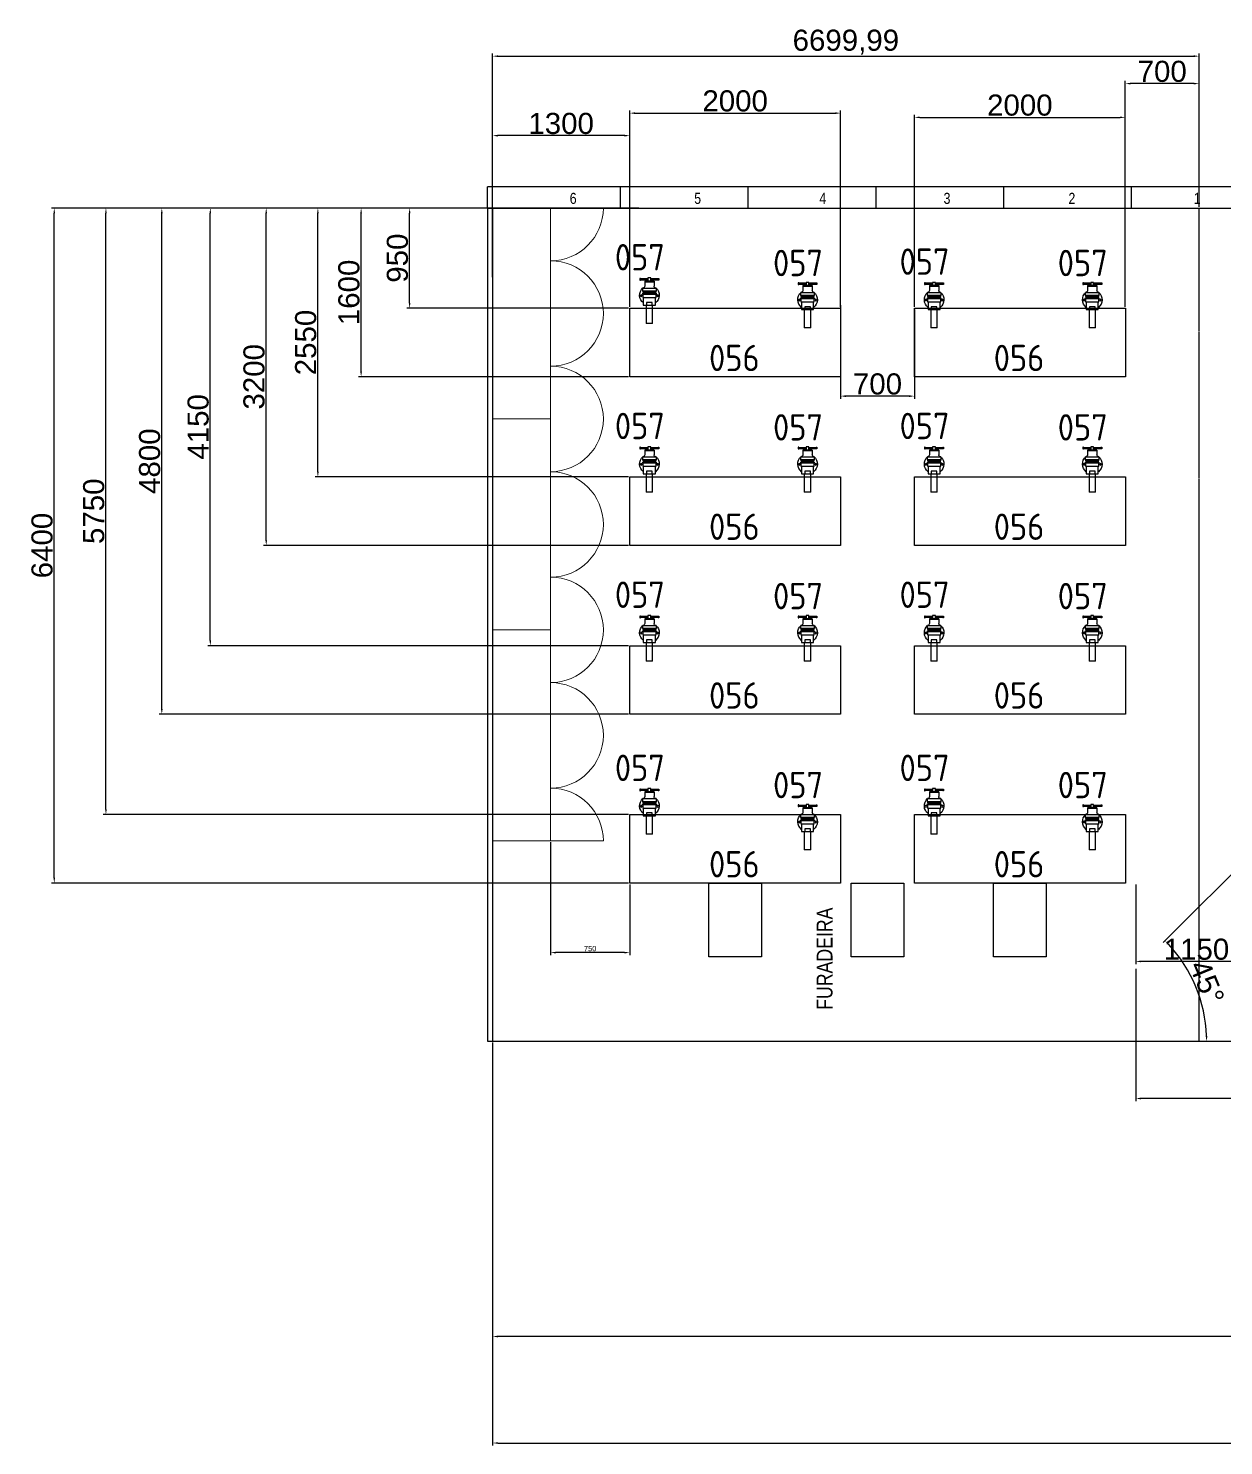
# Model space of a CAD drawing. Header units: millimetres. Extents: x 18768 to 1484868, y -11027 to 520152.
# Drawn here: x 1402324 to 1413660, y 235795 to 249234 of the extents above; entities that cross this region are included whole.
import ezdxf
from ezdxf.enums import TextEntityAlignment as Align

# ---------------------------------------------------------------- set-up
doc = ezdxf.new("R2010")
doc.units = ezdxf.units.MM
doc.linetypes.add('DASHED2', pattern=[9.525, 6.35, -3.175])
doc.linetypes.add('DIVIDE', pattern=[2.15, 1.5, -0.2, 0.05, -0.15, 0.05, -0.2])
for name, color, linetype in [('L025-IMAGIN', 1, 'DIVIDE'), ('L025-TEXTO', 7, 'Continuous'), ('L035-ARRANJO-EXISTENTE', 180, 'Continuous'), ('L035-TEXTO', 40, 'Continuous'), ('PAREDES', 7, 'Continuous')]:
    doc.layers.add(name, color=color, linetype=linetype)
doc.styles.add('ISO-CP--25', font='isocp.shx', dxfattribs={"height": 250})
doc.styles.get("Standard").update_dxf_attribs({"font": 'arial.ttf'})
doc.dimstyles.new('Anotativo', dxfattribs={"dimscale": 0, "dimtxt": 2.5, "dimasz": 2.5, "dimexe": 1.25, "dimexo": 0.625, "dimtad": 1, "dimtxsty": 'Standard', "dimcen": 2.5, "dimadec": 0, "dimazin": 0, "dimtfac": 1, "dimtmove": 0, "dimatfit": 3, "dimfxl": 1, "dimarcsym": 0})

# ---------------------------------------------------------------- blocks, each defined once
blk = doc.blocks.new('BL_SENAI_id9310100290')
at = {"layer": 'L035-ARRANJO-EXISTENTE', "color": 0}
for p, q in [((-515, 200), (-515, 139)), ((-515, 200), (-340, 200)), ((-340, 139), (-515, 139)), ((-340, 112), (-340, 227)), ((-340, 227), (-272, 227)), ((-228, 233), (-238, 233)), ((-238, 219), (-238, 106)), ((-228, 106), (-228, 233)), ((-217, 106), (-217, 233)), ((-217, 233), (-207, 233)), ((-207, 219), (-207, 106)), ((-178, 144), (-178, 195)), ((-114, 214), (-159, 214)), ((-121, 214), (-121, 125)), ((-114, 214), (-114, 125)), ((-272, 112), (-340, 112)), ((-238, 106), (-228, 106)), ((-207, 106), (-217, 106)), ((-114, 125), (-159, 125))]:
    blk.add_line(p, q, dxfattribs=at)
for points in [[(-340, 143), (-340, 197), (-314, 197), (-314, 143)], [(-268, 233), (-238, 233), (-238, 106), (-268, 106)], [(-178, 233), (-207, 233), (-207, 106), (-178, 106)], [(-114, 156), (-114, 183), (-83, 183), (-83, 156)], [(-104, 259), (-104, 252), (-88, 252), (-88, 259)], [(-104, 80), (-104, 86), (-88, 86), (-88, 80)]]:
    blk.add_lwpolyline(points, close=True, dxfattribs=at)
for points in [[(-99, 183), (-99, 252), (-92, 252), (-92, 183)], [(-92, 156), (-92, 86), (-99, 86), (-99, 156)]]:
    blk.add_lwpolyline(points, dxfattribs=at)
for centre in [(-250, 248), (-250, 92)]:
    blk.add_circle(centre, 7.45, dxfattribs=at)
for centre, radius, start, end in [((-247, 170), 92.8, 41.7386, 141.8707), ((-272, 231), 4.33, 270, 0), ((-159, 233), 19, 180, 270), ((-247, 170), 92.8, 218.1293, 318.2614), ((-272, 108), 4.33, 0, 90), ((-159, 106), 19, 90, 180)]:
    blk.add_arc(centre, radius, start, end, dxfattribs=at)
at = {"layer": 'L025-TEXTO', "style": 'ISO-CP--25'}
blk.add_attdef('rmp_mt_codmaterial', (15, 15), '', height=40, dxfattribs=at)
at = {"layer": 'L025-TEXTO', "style": 'ISO-CP--25', "flags": 1}
for tag in ['rmp_mt_nomeunid', 'rmp_mt_potencia', 'rmp_mt_cod']:
    blk.add_attdef(tag, (15, 15), '', height=40, dxfattribs=at)
blk = doc.blocks.new('BL_SENAI_id9320240650')
at = {"layer": 'L035-ARRANJO-EXISTENTE', "color": 0}
blk.add_lwpolyline([(-595, 399), (-595, -251), (1405, -251), (1405, 399)], close=True, dxfattribs=at)
at = {"layer": 'L025-TEXTO', "style": 'ISO-CP--25'}
blk.add_attdef('rmp_mt_codmaterial', (15, 15), '', height=40, dxfattribs=at)
at = {"layer": 'L025-TEXTO', "style": 'ISO-CP--25', "flags": 1}
for tag in ['rmp_mt_nomeunid', 'rmp_mt_potencia', 'rmp_mt_cod']:
    blk.add_attdef(tag, (15, 15), '', height=40, dxfattribs=at)
blk = doc.blocks.new('*D455')
at = {"layer": 'DEFPOINTS', "color": 0, "linetype": 'ByBlock', "lineweight": 15, "transparency": 16777216}
for p in [(1410027, 246622), (1410727, 246580), (1410027, 245747)]:
    blk.add_point(p, dxfattribs=at)
at = {"layer": 'PAREDES', "color": 0, "linetype": 'ByBlock', "lineweight": -2, "transparency": 16777216}
for p, q in [((1410027, 246609), (1410027, 245722)), ((1410727, 246567), (1410727, 245722)), ((1410677, 245747), (1410077, 245747))]:
    blk.add_line(p, q, dxfattribs=at)
at = {"layer": 'PAREDES', "color": 0, "linetype": 'ByBlock', "lineweight": 15, "transparency": 16777216}
for points in [[(1410077, 245755), (1410077, 245738), (1410027, 245747)], [(1410677, 245755), (1410677, 245738), (1410727, 245747)]]:
    blk.add_solid(points, dxfattribs=at)
at = {"layer": 'PAREDES', "color": 0, "linetype": 'ByBlock', "lineweight": 15, "transparency": 16777216, "insert": (1410377, 245861), "char_height": 200, "attachment_point": 5}
blk.add_mtext('700', dxfattribs=at)
blk = doc.blocks.new('*D456')
at = {"layer": 'DEFPOINTS', "color": 0, "linetype": 'ByBlock', "lineweight": 15, "transparency": 16777216}
for p in [(1406727, 248217), (1406727, 246862), (1408027, 246862)]:
    blk.add_point(p, dxfattribs=at)
at = {"layer": 'PAREDES', "color": 0, "linetype": 'ByBlock', "lineweight": -2, "transparency": 16777216}
for p, q in [((1406727, 246874), (1406727, 248242)), ((1408027, 246874), (1408027, 248242)), ((1407977, 248217), (1406777, 248217))]:
    blk.add_line(p, q, dxfattribs=at)
at = {"layer": 'PAREDES', "color": 0, "linetype": 'ByBlock', "lineweight": 15, "transparency": 16777216}
for points in [[(1406777, 248225), (1406777, 248208), (1406727, 248217)], [(1407977, 248225), (1407977, 248208), (1408027, 248217)]]:
    blk.add_solid(points, dxfattribs=at)
at = {"layer": 'PAREDES', "color": 0, "linetype": 'ByBlock', "lineweight": 15, "transparency": 16777216, "insert": (1407377, 248331), "char_height": 200, "attachment_point": 5}
blk.add_mtext('1300', dxfattribs=at)
blk = doc.blocks.new('*D457')
at = {"layer": 'DEFPOINTS', "color": 0, "linetype": 'ByBlock', "lineweight": 15, "transparency": 16777216}
for p in [(1405070, 247530), (1408128, 247530), (1408027, 244980)]:
    blk.add_point(p, dxfattribs=at)
at = {"layer": 'PAREDES', "color": 0, "linetype": 'ByBlock', "lineweight": -2, "transparency": 16777216}
for p, q in [((1408115, 247530), (1405045, 247530)), ((1405070, 245030), (1405070, 247480)), ((1408015, 244980), (1405045, 244980))]:
    blk.add_line(p, q, dxfattribs=at)
at = {"layer": 'PAREDES', "color": 0, "linetype": 'ByBlock', "lineweight": 15, "transparency": 16777216}
for points in [[(1405062, 247480), (1405078, 247480), (1405070, 247530)], [(1405062, 245030), (1405078, 245030), (1405070, 244980)]]:
    blk.add_solid(points, dxfattribs=at)
at = {"layer": 'PAREDES', "color": 0, "linetype": 'ByBlock', "lineweight": 15, "transparency": 16777216, "insert": (1404955, 246255), "char_height": 200, "attachment_point": 5, "rotation": 90}
blk.add_mtext('2550', dxfattribs=at)
blk = doc.blocks.new('*D458')
at = {"layer": 'DEFPOINTS', "color": 0, "linetype": 'ByBlock', "lineweight": 15, "transparency": 16777216}
for p in [(1404580, 247530), (1408128, 247530), (1408027, 244330)]:
    blk.add_point(p, dxfattribs=at)
at = {"layer": 'PAREDES', "color": 0, "linetype": 'ByBlock', "lineweight": -2, "transparency": 16777216}
for p, q in [((1408115, 247530), (1404555, 247530)), ((1404580, 244380), (1404580, 247480)), ((1408015, 244330), (1404555, 244330))]:
    blk.add_line(p, q, dxfattribs=at)
at = {"layer": 'PAREDES', "color": 0, "linetype": 'ByBlock', "lineweight": 15, "transparency": 16777216}
for points in [[(1404572, 247480), (1404588, 247480), (1404580, 247530)], [(1404572, 244380), (1404588, 244380), (1404580, 244330)]]:
    blk.add_solid(points, dxfattribs=at)
at = {"layer": 'PAREDES', "color": 0, "linetype": 'ByBlock', "lineweight": 15, "transparency": 16777216, "insert": (1404465, 245930), "char_height": 200, "attachment_point": 5, "rotation": 90}
blk.add_mtext('3200', dxfattribs=at)
blk = doc.blocks.new('*D459')
at = {"layer": 'DEFPOINTS', "color": 0, "linetype": 'ByBlock', "lineweight": 15, "transparency": 16777216}
for p in [(1404050, 247530), (1408128, 247530), (1408027, 243380)]:
    blk.add_point(p, dxfattribs=at)
at = {"layer": 'PAREDES', "color": 0, "linetype": 'ByBlock', "lineweight": -2, "transparency": 16777216}
for p, q in [((1408115, 247530), (1404025, 247530)), ((1404050, 243430), (1404050, 247480)), ((1408015, 243380), (1404025, 243380))]:
    blk.add_line(p, q, dxfattribs=at)
at = {"layer": 'PAREDES', "color": 0, "linetype": 'ByBlock', "lineweight": 15, "transparency": 16777216}
for points in [[(1404042, 247480), (1404058, 247480), (1404050, 247530)], [(1404042, 243430), (1404058, 243430), (1404050, 243380)]]:
    blk.add_solid(points, dxfattribs=at)
at = {"layer": 'PAREDES', "color": 0, "linetype": 'ByBlock', "lineweight": 15, "transparency": 16777216, "insert": (1403935, 245455), "char_height": 200, "attachment_point": 5, "rotation": 90}
blk.add_mtext('4150', dxfattribs=at)
blk = doc.blocks.new('*D460')
at = {"layer": 'DEFPOINTS', "color": 0, "linetype": 'ByBlock', "lineweight": 15, "transparency": 16777216}
for p in [(1403590, 247530), (1408128, 247530), (1408027, 242730)]:
    blk.add_point(p, dxfattribs=at)
at = {"layer": 'PAREDES', "color": 0, "linetype": 'ByBlock', "lineweight": -2, "transparency": 16777216}
for p, q in [((1408115, 247530), (1403565, 247530)), ((1403590, 242780), (1403590, 247480)), ((1408015, 242730), (1403565, 242730))]:
    blk.add_line(p, q, dxfattribs=at)
at = {"layer": 'PAREDES', "color": 0, "linetype": 'ByBlock', "lineweight": 15, "transparency": 16777216}
for points in [[(1403582, 247480), (1403598, 247480), (1403590, 247530)], [(1403582, 242780), (1403598, 242780), (1403590, 242730)]]:
    blk.add_solid(points, dxfattribs=at)
at = {"layer": 'PAREDES', "color": 0, "linetype": 'ByBlock', "lineweight": 15, "transparency": 16777216, "insert": (1403475, 245130), "char_height": 200, "attachment_point": 5, "rotation": 90}
blk.add_mtext('4800', dxfattribs=at)
blk = doc.blocks.new('*D461')
at = {"layer": 'DEFPOINTS', "color": 0, "linetype": 'ByBlock', "lineweight": 15, "transparency": 16777216}
for p in [(1403060, 247530), (1408128, 247530), (1408027, 241780)]:
    blk.add_point(p, dxfattribs=at)
at = {"layer": 'PAREDES', "color": 0, "linetype": 'ByBlock', "lineweight": -2, "transparency": 16777216}
for p, q in [((1408115, 247530), (1403035, 247530)), ((1403060, 241830), (1403060, 247480)), ((1408015, 241780), (1403035, 241780))]:
    blk.add_line(p, q, dxfattribs=at)
at = {"layer": 'PAREDES', "color": 0, "linetype": 'ByBlock', "lineweight": 15, "transparency": 16777216}
for points in [[(1403052, 247480), (1403068, 247480), (1403060, 247530)], [(1403052, 241830), (1403068, 241830), (1403060, 241780)]]:
    blk.add_solid(points, dxfattribs=at)
at = {"layer": 'PAREDES', "color": 0, "linetype": 'ByBlock', "lineweight": 15, "transparency": 16777216, "insert": (1402945, 244655), "char_height": 200, "attachment_point": 5, "rotation": 90}
blk.add_mtext('5750', dxfattribs=at)
blk = doc.blocks.new('*D462')
at = {"layer": 'DEFPOINTS', "color": 0, "linetype": 'ByBlock', "lineweight": 15, "transparency": 16777216}
for p in [(1402570, 247530), (1408128, 247530), (1408027, 241130)]:
    blk.add_point(p, dxfattribs=at)
at = {"layer": 'PAREDES', "color": 0, "linetype": 'ByBlock', "lineweight": -2, "transparency": 16777216}
for p, q in [((1408115, 247530), (1402545, 247530)), ((1402570, 241180), (1402570, 247480)), ((1408015, 241130), (1402545, 241130))]:
    blk.add_line(p, q, dxfattribs=at)
at = {"layer": 'PAREDES', "color": 0, "linetype": 'ByBlock', "lineweight": 15, "transparency": 16777216}
for points in [[(1402562, 247480), (1402578, 247480), (1402570, 247530)], [(1402562, 241180), (1402578, 241180), (1402570, 241130)]]:
    blk.add_solid(points, dxfattribs=at)
at = {"layer": 'PAREDES', "color": 0, "linetype": 'ByBlock', "lineweight": 15, "transparency": 16777216, "insert": (1402455, 244330), "char_height": 200, "attachment_point": 5, "rotation": 90}
blk.add_mtext('6400', dxfattribs=at)
blk = doc.blocks.new('*D463')
at = {"layer": 'DEFPOINTS', "color": 0, "linetype": 'ByBlock', "lineweight": 15, "transparency": 16777216}
for p in [(1415037, 242515), (1413976, 241454), (1413453, 239979), (1406677, 239630), (1425480, 239630)]:
    blk.add_point(p, dxfattribs=at)
at = {"layer": 'PAREDES', "color": 0, "linetype": 'ByBlock', "lineweight": -2, "transparency": 16777216}
blk.add_line((1413967, 241445), (1413086, 240565), dxfattribs=at)
blk.add_arc((1412152, 239630), 1347, 2.1274, 42.8726, dxfattribs=at)
at = {"layer": 'PAREDES', "color": 0, "linetype": 'ByBlock', "lineweight": 15, "transparency": 16777216}
for points in [[(1413133, 240540), (1413145, 240552), (1413104, 240582)], [(1413506, 239680), (1413489, 239680), (1413498, 239630)]]:
    blk.add_solid(points, dxfattribs=at)
at = {"layer": 'PAREDES', "color": 0, "linetype": 'ByBlock', "lineweight": 15, "transparency": 16777216, "insert": (1413501, 240189), "char_height": 200, "attachment_point": 5, "rotation": 292.5}
blk.add_mtext('45°', dxfattribs=at)
blk = doc.blocks.new('*D464')
at = {"layer": 'DEFPOINTS', "color": 0, "linetype": 'ByBlock', "lineweight": 15, "transparency": 16777216}
for p in [(1412827, 241130), (1412827, 240387), (1413977, 240130)]:
    blk.add_point(p, dxfattribs=at)
at = {"layer": 'PAREDES', "color": 0, "linetype": 'ByBlock', "lineweight": -2, "transparency": 16777216}
for p, q in [((1412827, 241117), (1412827, 240362)), ((1413927, 240387), (1412877, 240387)), ((1413977, 240142), (1413977, 240412))]:
    blk.add_line(p, q, dxfattribs=at)
at = {"layer": 'PAREDES', "color": 0, "linetype": 'ByBlock', "lineweight": 15, "transparency": 16777216}
for points in [[(1412877, 240395), (1412877, 240378), (1412827, 240387)], [(1413927, 240395), (1413927, 240378), (1413977, 240387)]]:
    blk.add_solid(points, dxfattribs=at)
at = {"layer": 'PAREDES', "color": 0, "linetype": 'ByBlock', "lineweight": 15, "transparency": 16777216, "insert": (1413402, 240501), "char_height": 200, "attachment_point": 5}
blk.add_mtext('1150', dxfattribs=at)
blk = doc.blocks.new('*D467')
at = {"layer": 'DEFPOINTS', "color": 0, "linetype": 'ByBlock', "lineweight": 15, "transparency": 16777216}
for p in [(1412827, 240330), (1415977, 240330), (1412827, 239087)]:
    blk.add_point(p, dxfattribs=at)
at = {"layer": 'PAREDES', "color": 0, "linetype": 'ByBlock', "lineweight": -2, "transparency": 16777216}
for p, q in [((1412827, 240317), (1412827, 239062)), ((1415977, 240317), (1415977, 239062)), ((1415927, 239087), (1412877, 239087))]:
    blk.add_line(p, q, dxfattribs=at)
at = {"layer": 'PAREDES', "color": 0, "linetype": 'ByBlock', "lineweight": 15, "transparency": 16777216}
for points in [[(1412877, 239095), (1412877, 239078), (1412827, 239087)], [(1415927, 239095), (1415927, 239078), (1415977, 239087)]]:
    blk.add_solid(points, dxfattribs=at)
at = {"layer": 'PAREDES', "color": 0, "linetype": 'ByBlock', "lineweight": 15, "transparency": 16777216, "insert": (1414402, 239201), "char_height": 200, "attachment_point": 5}
blk.add_mtext('3150', dxfattribs=at)
blk = doc.blocks.new('*D512')
at = {"layer": 'DEFPOINTS', "color": 0, "linetype": 'ByBlock', "lineweight": 15, "transparency": 16777216}
for p in [(1407277, 241530), (1408027, 241130), (1407277, 240470)]:
    blk.add_point(p, dxfattribs=at)
at = {"layer": 'PAREDES', "color": 0, "linetype": 'ByBlock', "lineweight": -2, "transparency": 16777216}
for p, q in [((1407277, 241518), (1407277, 240445)), ((1408027, 241117), (1408027, 240445)), ((1407977, 240470), (1407327, 240470))]:
    blk.add_line(p, q, dxfattribs=at)
at = {"layer": 'PAREDES', "color": 0, "linetype": 'ByBlock', "lineweight": 15, "transparency": 16777216}
for points in [[(1407327, 240478), (1407327, 240462), (1407277, 240470)], [(1407977, 240478), (1407977, 240462), (1408027, 240470)]]:
    blk.add_solid(points, dxfattribs=at)
at = {"layer": 'PAREDES', "color": 0, "linetype": 'ByBlock', "lineweight": 15, "transparency": 16777216, "insert": (1407652, 240508), "char_height": 50, "attachment_point": 5}
blk.add_mtext('750', dxfattribs=at)
blk = doc.blocks.new('*D513')
at = {"layer": 'DEFPOINTS', "color": 0, "linetype": 'ByBlock', "lineweight": 15, "transparency": 16777216}
for p in [(1405940, 247530), (1408027, 247530), (1408027, 246580)]:
    blk.add_point(p, dxfattribs=at)
at = {"layer": 'PAREDES', "color": 0, "linetype": 'ByBlock', "lineweight": -2, "transparency": 16777216}
for p, q in [((1408015, 247530), (1405915, 247530)), ((1405940, 246630), (1405940, 247480)), ((1408015, 246580), (1405915, 246580))]:
    blk.add_line(p, q, dxfattribs=at)
at = {"layer": 'PAREDES', "color": 0, "linetype": 'ByBlock', "lineweight": 15, "transparency": 16777216}
for points in [[(1405932, 247480), (1405948, 247480), (1405940, 247530)], [(1405932, 246630), (1405948, 246630), (1405940, 246580)]]:
    blk.add_solid(points, dxfattribs=at)
at = {"layer": 'PAREDES', "color": 0, "linetype": 'ByBlock', "lineweight": 15, "transparency": 16777216, "insert": (1405825, 247055), "char_height": 200, "attachment_point": 5, "rotation": 90}
blk.add_mtext('950', dxfattribs=at)
blk = doc.blocks.new('*D514')
at = {"layer": 'DEFPOINTS', "color": 0, "linetype": 'ByBlock', "lineweight": 15, "transparency": 16777216}
for p in [(1405480, 247530), (1408027, 247530), (1408027, 245930)]:
    blk.add_point(p, dxfattribs=at)
at = {"layer": 'PAREDES', "color": 0, "linetype": 'ByBlock', "lineweight": -2, "transparency": 16777216}
for p, q in [((1408015, 247530), (1405455, 247530)), ((1405480, 245980), (1405480, 247480)), ((1408015, 245930), (1405455, 245930))]:
    blk.add_line(p, q, dxfattribs=at)
at = {"layer": 'PAREDES', "color": 0, "linetype": 'ByBlock', "lineweight": 15, "transparency": 16777216}
for points in [[(1405472, 247480), (1405488, 247480), (1405480, 247530)], [(1405472, 245980), (1405488, 245980), (1405480, 245930)]]:
    blk.add_solid(points, dxfattribs=at)
at = {"layer": 'PAREDES', "color": 0, "linetype": 'ByBlock', "lineweight": 15, "transparency": 16777216, "insert": (1405365, 246730), "char_height": 200, "attachment_point": 5, "rotation": 90}
blk.add_mtext('1600', dxfattribs=at)
blk = doc.blocks.new('*D515')
at = {"layer": 'DEFPOINTS', "color": 0, "linetype": 'ByBlock', "lineweight": 15, "transparency": 16777216}
for p in [(1410027, 248430), (1408027, 246580), (1410027, 246580)]:
    blk.add_point(p, dxfattribs=at)
at = {"layer": 'PAREDES', "color": 0, "linetype": 'ByBlock', "lineweight": -2, "transparency": 16777216}
for p, q in [((1408027, 246592), (1408027, 248455)), ((1408077, 248430), (1409977, 248430)), ((1410027, 246592), (1410027, 248455))]:
    blk.add_line(p, q, dxfattribs=at)
at = {"layer": 'PAREDES', "color": 0, "linetype": 'ByBlock', "lineweight": 15, "transparency": 16777216}
for points in [[(1408077, 248438), (1408077, 248422), (1408027, 248430)], [(1409977, 248438), (1409977, 248422), (1410027, 248430)]]:
    blk.add_solid(points, dxfattribs=at)
at = {"layer": 'PAREDES', "color": 0, "linetype": 'ByBlock', "lineweight": 15, "transparency": 16777216, "insert": (1409027, 248545), "char_height": 200, "attachment_point": 5}
blk.add_mtext('2000', dxfattribs=at)
blk = doc.blocks.new('*D516')
at = {"layer": 'DEFPOINTS', "color": 0, "linetype": 'ByBlock', "lineweight": 15, "transparency": 16777216}
for p in [(1412727, 248390), (1410727, 246580), (1412727, 246580)]:
    blk.add_point(p, dxfattribs=at)
at = {"layer": 'PAREDES', "color": 0, "linetype": 'ByBlock', "lineweight": -2, "transparency": 16777216}
for p, q in [((1410727, 246592), (1410727, 248415)), ((1410777, 248390), (1412677, 248390)), ((1412727, 246592), (1412727, 248415))]:
    blk.add_line(p, q, dxfattribs=at)
at = {"layer": 'PAREDES', "color": 0, "linetype": 'ByBlock', "lineweight": 15, "transparency": 16777216}
for points in [[(1410777, 248398), (1410777, 248382), (1410727, 248390)], [(1412677, 248398), (1412677, 248382), (1412727, 248390)]]:
    blk.add_solid(points, dxfattribs=at)
at = {"layer": 'PAREDES', "color": 0, "linetype": 'ByBlock', "lineweight": 15, "transparency": 16777216, "insert": (1411727, 248505), "char_height": 200, "attachment_point": 5}
blk.add_mtext('2000', dxfattribs=at)
blk = doc.blocks.new('*D518')
at = {"layer": 'DEFPOINTS', "color": 0, "linetype": 'ByBlock', "lineweight": 15, "transparency": 16777216}
for p in [(1406727, 239630), (1425480, 239630), (1406727, 236830)]:
    blk.add_point(p, dxfattribs=at)
at = {"layer": 'PAREDES', "color": 0, "linetype": 'ByBlock', "lineweight": -2, "transparency": 16777216}
for p, q in [((1406727, 239618), (1406727, 236805)), ((1425480, 239618), (1425480, 236805)), ((1425430, 236830), (1406777, 236830))]:
    blk.add_line(p, q, dxfattribs=at)
at = {"layer": 'PAREDES', "color": 0, "linetype": 'ByBlock', "lineweight": 15, "transparency": 16777216}
for points in [[(1406777, 236838), (1406777, 236822), (1406727, 236830)], [(1425430, 236838), (1425430, 236822), (1425480, 236830)]]:
    blk.add_solid(points, dxfattribs=at)
at = {"layer": 'PAREDES', "color": 0, "linetype": 'ByBlock', "lineweight": 15, "transparency": 16777216, "insert": (1416104, 236963), "char_height": 200, "attachment_point": 5}
blk.add_mtext('18752,85', dxfattribs=at)
blk = doc.blocks.new('*D520')
at = {"layer": 'DEFPOINTS', "color": 0, "linetype": 'ByBlock', "lineweight": 15, "transparency": 16777216}
for p in [(1413427, 248970), (1406727, 247730), (1413427, 247730)]:
    blk.add_point(p, dxfattribs=at)
at = {"layer": 'PAREDES', "color": 0, "linetype": 'ByBlock', "lineweight": -2, "transparency": 16777216}
for p, q in [((1406727, 247742), (1406727, 248995)), ((1406777, 248970), (1413377, 248970)), ((1413427, 247742), (1413427, 248995))]:
    blk.add_line(p, q, dxfattribs=at)
at = {"layer": 'PAREDES', "color": 0, "linetype": 'ByBlock', "lineweight": 15, "transparency": 16777216}
for points in [[(1406777, 248978), (1406777, 248962), (1406727, 248970)], [(1413377, 248978), (1413377, 248962), (1413427, 248970)]]:
    blk.add_solid(points, dxfattribs=at)
at = {"layer": 'PAREDES', "color": 0, "linetype": 'ByBlock', "lineweight": 15, "transparency": 16777216, "insert": (1410077, 249103), "char_height": 200, "attachment_point": 5}
blk.add_mtext('6699,99', dxfattribs=at)
blk = doc.blocks.new('*D521')
at = {"layer": 'DEFPOINTS', "color": 0, "linetype": 'ByBlock', "lineweight": 15, "transparency": 16777216}
for p in [(1412727, 248710), (1412727, 247530), (1413427, 247530)]:
    blk.add_point(p, dxfattribs=at)
at = {"layer": 'PAREDES', "color": 0, "linetype": 'ByBlock', "lineweight": -2, "transparency": 16777216}
for p, q in [((1412727, 247542), (1412727, 248735)), ((1413377, 248710), (1412777, 248710)), ((1413427, 247542), (1413427, 248735))]:
    blk.add_line(p, q, dxfattribs=at)
at = {"layer": 'PAREDES', "color": 0, "linetype": 'ByBlock', "lineweight": 15, "transparency": 16777216}
for points in [[(1412777, 248718), (1412777, 248702), (1412727, 248710)], [(1413377, 248718), (1413377, 248702), (1413427, 248710)]]:
    blk.add_solid(points, dxfattribs=at)
at = {"layer": 'PAREDES', "color": 0, "linetype": 'ByBlock', "lineweight": 15, "transparency": 16777216, "insert": (1413077, 248825), "char_height": 200, "attachment_point": 5}
blk.add_mtext('700', dxfattribs=at)
blk = doc.blocks.new('*D522')
at = {"layer": 'DEFPOINTS', "color": 0, "linetype": 'ByBlock', "lineweight": 15, "transparency": 16777216}
for p in [(1406727, 239630), (1424227, 239630), (1424227, 235820)]:
    blk.add_point(p, dxfattribs=at)
at = {"layer": 'PAREDES', "color": 0, "linetype": 'ByBlock', "lineweight": -2, "transparency": 16777216}
for p, q in [((1406727, 239618), (1406727, 235795)), ((1424227, 239618), (1424227, 235795)), ((1406777, 235820), (1424177, 235820))]:
    blk.add_line(p, q, dxfattribs=at)
at = {"layer": 'PAREDES', "color": 0, "linetype": 'ByBlock', "lineweight": 15, "transparency": 16777216}
for points in [[(1406777, 235828), (1406777, 235812), (1406727, 235820)], [(1424177, 235828), (1424177, 235812), (1424227, 235820)]]:
    blk.add_solid(points, dxfattribs=at)
at = {"layer": 'PAREDES', "color": 0, "linetype": 'ByBlock', "lineweight": 15, "transparency": 16777216, "insert": (1415477, 235935), "char_height": 200, "attachment_point": 5}
blk.add_mtext('17500', dxfattribs=at)

msp = doc.modelspace()

# ---------------------------------------------------------------- linework, layer by layer
at = {"color": 1}
for p, q in [((1406677.149, 247530), (1406677.149, 247730)), ((1406727.149, 247530), (1406727.149, 247730)), ((1406727.149, 247530), (1406727.149, 247730)), ((1407939.149, 247530), (1407939.149, 247730)), ((1407939.149, 247530), (1407939.149, 247730)), ((1409151.149, 247530), (1409151.149, 247730)), ((1409151.149, 247530), (1409151.149, 247730)), ((1410363.149, 247530), (1410363.149, 247730)), ((1410363.149, 247530), (1410363.149, 247730)), ((1411575.149, 247530), (1411575.149, 247730)), ((1411575.149, 247530), (1411575.149, 247730)), ((1412787.149, 247530), (1412787.149, 247730)), ((1412787.149, 247530), (1412787.149, 247730))]:
    msp.add_line(p, q, dxfattribs=at)
for p, q in [((1406677.149, 247530), (1406677.149, 239630)), ((1406727.149, 247530), (1406727.149, 239630))]:
    msp.add_line(p, q)
at = {"color": 1, "linetype": 'DASHED2'}
msp.add_line((1413427.142, 239630), (1413427.142, 247530), dxfattribs=at)
for points in [[(1409277.147, 241129.999), (1409277.147, 240429.999), (1408777.147, 240429.999), (1408777.147, 241129.999)], [(1410627.147, 241129.999), (1410627.147, 240429.999), (1410127.147, 240429.999), (1410127.147, 241129.999)], [(1411977.147, 241129.999), (1411977.147, 240429.999), (1411477.147, 240429.999), (1411477.147, 241129.999)]]:
    msp.add_lwpolyline(points, close=True)
at = {"layer": 'L025-IMAGIN'}
msp.add_line((1406677.149, 239630), (1425480, 239630), dxfattribs=at)
at = {"layer": 'PAREDES'}
for p, q in [((1425380.91, 247730), (1406677.149, 247730)), ((1406677.149, 247530), (1425480, 247530))]:
    msp.add_line(p, q, dxfattribs=at)
at = {"layer": 'PAREDES', "linetype": 'ByBlock', "lineweight": 15}
msp.add_line((1407277.149, 241530), (1407777.149, 241530), dxfattribs=at)
for points in [[(1407277.149, 247530), (1407277.149, 245530), (1406727.149, 245530), (1406727.149, 247530), (1407277.149, 247530)], [(1407277.149, 245530), (1407277.149, 243530), (1406727.149, 243530), (1406727.149, 245530), (1407277.149, 245530)], [(1407277.149, 243530), (1407277.149, 241530), (1406727.149, 241530), (1406727.149, 243530), (1407277.149, 243530)]]:
    msp.add_lwpolyline(points, dxfattribs=at)
for centre, start, end in [((1407277.149, 247530.1), 270, 0), ((1407277.149, 246530.1), 0, 90), ((1407277.149, 246530.1), 270, 0), ((1407277.149, 245530), 0, 90), ((1407277.149, 245530.1), 270, 0), ((1407277.149, 244530.1), 0, 90), ((1407277.149, 244530.1), 270, 0), ((1407277.149, 243530), 0, 90), ((1407277.149, 243530.1), 270, 0), ((1407277.149, 242530.1), 0, 90), ((1407277.149, 242530.1), 270, 0), ((1407277.149, 241530), 0, 90)]:
    msp.add_arc(centre, 500, start, end, dxfattribs=at)

# ---------------------------------------------------------------- block references
at = {"layer": 'L035-ARRANJO-EXISTENTE'}
ref = msp.add_blockref('BL_SENAI_id9310100290', (1408044.085, 246949.767), dxfattribs=dict(at, xscale=-1, rotation=270.0000000000101))
ref.add_attrib('rmp_mt_codmaterial', '057', dxfattribs={"layer": 'L025-TEXTO', "height": 250, "style": 'ISO-CP--25'}).set_placement((1408123.616, 246938.51), align=Align.CENTER)
ref = msp.add_blockref('BL_SENAI_id9310100290', (1410744.085, 246908.167), dxfattribs=dict(at, xscale=-1, rotation=270.0000000000101))
ref.add_attrib('rmp_mt_codmaterial', '057', dxfattribs={"layer": 'L025-TEXTO', "height": 250, "style": 'ISO-CP--25'}).set_placement((1410823.616, 246896.91), align=Align.CENTER)
ref = msp.add_blockref('BL_SENAI_id9310100290', (1409544.085, 246908.167), dxfattribs=dict(at, xscale=-1, rotation=270.0000000000101))
ref.add_attrib('rmp_mt_codmaterial', '057', dxfattribs={"layer": 'L025-TEXTO', "height": 250, "style": 'ISO-CP--25'}).set_placement((1409623.616, 246883.943), align=Align.CENTER)
ref = msp.add_blockref('BL_SENAI_id9310100290', (1412244.085, 246908.167), dxfattribs=dict(at, xscale=-1, rotation=270.0000000000101))
ref.add_attrib('rmp_mt_codmaterial', '057', dxfattribs={"layer": 'L025-TEXTO', "height": 250, "style": 'ISO-CP--25'}).set_placement((1412323.616, 246883.943), align=Align.CENTER)
ref = msp.add_blockref('BL_SENAI_id9320240650', (1408622.517, 246329.08), dxfattribs=dict(at, xscale=-1, rotation=180))
ref.add_attrib('rmp_mt_codmaterial', '056', dxfattribs={"layer": 'L025-TEXTO', "height": 250, "style": 'ISO-CP--25'}).set_placement((1409019.456, 245983.359), align=Align.CENTER)
ref = msp.add_blockref('BL_SENAI_id9320240650', (1411322.517, 246329.08), dxfattribs=dict(at, xscale=-1, rotation=180))
ref.add_attrib('rmp_mt_codmaterial', '056', dxfattribs={"layer": 'L025-TEXTO', "height": 250, "style": 'ISO-CP--25'}).set_placement((1411719.456, 245983.359), align=Align.CENTER)
ref = msp.add_blockref('BL_SENAI_id9310100290', (1408044.085, 245349.737), dxfattribs=dict(at, xscale=-1, rotation=270.0000000000101))
ref.add_attrib('rmp_mt_codmaterial', '057', dxfattribs={"layer": 'L025-TEXTO', "height": 250, "style": 'ISO-CP--25'}).set_placement((1408123.616, 245338.48), align=Align.CENTER)
ref = msp.add_blockref('BL_SENAI_id9310100290', (1409544.085, 245349.737), dxfattribs=dict(at, xscale=-1, rotation=270.0000000000101))
ref.add_attrib('rmp_mt_codmaterial', '057', dxfattribs={"layer": 'L025-TEXTO', "height": 250, "style": 'ISO-CP--25'}).set_placement((1409623.616, 245325.513), align=Align.CENTER)
ref = msp.add_blockref('BL_SENAI_id9310100290', (1410744.085, 245349.737), dxfattribs=dict(at, xscale=-1, rotation=270.0000000000101))
ref.add_attrib('rmp_mt_codmaterial', '057', dxfattribs={"layer": 'L025-TEXTO', "height": 250, "style": 'ISO-CP--25'}).set_placement((1410823.616, 245338.48), align=Align.CENTER)
ref = msp.add_blockref('BL_SENAI_id9310100290', (1412244.085, 245349.737), dxfattribs=dict(at, xscale=-1, rotation=270.0000000000101))
ref.add_attrib('rmp_mt_codmaterial', '057', dxfattribs={"layer": 'L025-TEXTO', "height": 250, "style": 'ISO-CP--25'}).set_placement((1412323.616, 245325.513), align=Align.CENTER)
ref = msp.add_blockref('BL_SENAI_id9320240650', (1408622.517, 244729.08), dxfattribs=dict(at, xscale=-1, rotation=180))
ref.add_attrib('rmp_mt_codmaterial', '056', dxfattribs={"layer": 'L025-TEXTO', "height": 250, "style": 'ISO-CP--25'}).set_placement((1409019.456, 244383.359), align=Align.CENTER)
ref = msp.add_blockref('BL_SENAI_id9320240650', (1411322.517, 244729.08), dxfattribs=dict(at, xscale=-1, rotation=180))
ref.add_attrib('rmp_mt_codmaterial', '056', dxfattribs={"layer": 'L025-TEXTO', "height": 250, "style": 'ISO-CP--25'}).set_placement((1411719.456, 244383.359), align=Align.CENTER)
ref = msp.add_blockref('BL_SENAI_id9310100290', (1408044.085, 243749.737), dxfattribs=dict(at, xscale=-1, rotation=270.0000000000101))
ref.add_attrib('rmp_mt_codmaterial', '057', dxfattribs={"layer": 'L025-TEXTO', "height": 250, "style": 'ISO-CP--25'}).set_placement((1408123.616, 243738.48), align=Align.CENTER)
ref = msp.add_blockref('BL_SENAI_id9310100290', (1409544.085, 243749.737), dxfattribs=dict(at, xscale=-1, rotation=270.0000000000101))
ref.add_attrib('rmp_mt_codmaterial', '057', dxfattribs={"layer": 'L025-TEXTO', "height": 250, "style": 'ISO-CP--25'}).set_placement((1409623.616, 243725.513), align=Align.CENTER)
ref = msp.add_blockref('BL_SENAI_id9310100290', (1410744.085, 243749.737), dxfattribs=dict(at, xscale=-1, rotation=270.0000000000101))
ref.add_attrib('rmp_mt_codmaterial', '057', dxfattribs={"layer": 'L025-TEXTO', "height": 250, "style": 'ISO-CP--25'}).set_placement((1410823.616, 243738.48), align=Align.CENTER)
ref = msp.add_blockref('BL_SENAI_id9310100290', (1412244.085, 243749.737), dxfattribs=dict(at, xscale=-1, rotation=270.0000000000101))
ref.add_attrib('rmp_mt_codmaterial', '057', dxfattribs={"layer": 'L025-TEXTO', "height": 250, "style": 'ISO-CP--25'}).set_placement((1412323.616, 243725.513), align=Align.CENTER)
ref = msp.add_blockref('BL_SENAI_id9320240650', (1408622.517, 243129.08), dxfattribs=dict(at, xscale=-1, rotation=180))
ref.add_attrib('rmp_mt_codmaterial', '056', dxfattribs={"layer": 'L025-TEXTO', "height": 250, "style": 'ISO-CP--25'}).set_placement((1409019.456, 242783.359), align=Align.CENTER)
ref = msp.add_blockref('BL_SENAI_id9320240650', (1411322.517, 243129.08), dxfattribs=dict(at, xscale=-1, rotation=180))
ref.add_attrib('rmp_mt_codmaterial', '056', dxfattribs={"layer": 'L025-TEXTO', "height": 250, "style": 'ISO-CP--25'}).set_placement((1411719.456, 242783.359), align=Align.CENTER)
ref = msp.add_blockref('BL_SENAI_id9310100290', (1408044.085, 242108.137), dxfattribs=dict(at, xscale=-1, rotation=270.0000000000101))
ref.add_attrib('rmp_mt_codmaterial', '057', dxfattribs={"layer": 'L025-TEXTO', "height": 250, "style": 'ISO-CP--25'}).set_placement((1408123.616, 242096.88), align=Align.CENTER)
ref = msp.add_blockref('BL_SENAI_id9310100290', (1410744.085, 242108.137), dxfattribs=dict(at, xscale=-1, rotation=270.0000000000101))
ref.add_attrib('rmp_mt_codmaterial', '057', dxfattribs={"layer": 'L025-TEXTO', "height": 250, "style": 'ISO-CP--25'}).set_placement((1410823.616, 242096.88), align=Align.CENTER)
ref = msp.add_blockref('BL_SENAI_id9310100290', (1409544.085, 241958.137), dxfattribs=dict(at, xscale=-1, rotation=270.0000000000101))
ref.add_attrib('rmp_mt_codmaterial', '057', dxfattribs={"layer": 'L025-TEXTO', "height": 250, "style": 'ISO-CP--25'}).set_placement((1409623.616, 241933.913), align=Align.CENTER)
ref = msp.add_blockref('BL_SENAI_id9310100290', (1412244.085, 241958.137), dxfattribs=dict(at, xscale=-1, rotation=270.0000000000101))
ref.add_attrib('rmp_mt_codmaterial', '057', dxfattribs={"layer": 'L025-TEXTO', "height": 250, "style": 'ISO-CP--25'}).set_placement((1412323.616, 241933.913), align=Align.CENTER)
ref = msp.add_blockref('BL_SENAI_id9320240650', (1408622.517, 241529.08), dxfattribs=dict(at, xscale=-1, rotation=180))
ref.add_attrib('rmp_mt_codmaterial', '056', dxfattribs={"layer": 'L025-TEXTO', "height": 250, "style": 'ISO-CP--25'}).set_placement((1409019.456, 241183.359), align=Align.CENTER)
ref = msp.add_blockref('BL_SENAI_id9320240650', (1411322.517, 241529.08), dxfattribs=dict(at, xscale=-1, rotation=180))
ref.add_attrib('rmp_mt_codmaterial', '056', dxfattribs={"layer": 'L025-TEXTO', "height": 250, "style": 'ISO-CP--25'}).set_placement((1411719.456, 241183.359), align=Align.CENTER)

# ---------------------------------------------------------------- texts
at = {"layer": 'L035-TEXTO', "width": 0.8}
for s, p in [('6', (1407458.333, 247569.284)), ('6', (1407458.333, 247569.284)), ('5', (1408639.187, 247569.284)), ('5', (1408639.187, 247569.284)), ('4', (1409825.542, 247569.284)), ('4', (1409825.542, 247569.284)), ('3', (1411003.76, 247569.284)), ('3', (1411003.76, 247569.284)), ('2', (1412188.109, 247569.284)), ('2', (1412188.109, 247569.284)), ('1', (1413376.126, 247569.284)), ('1', (1413376.126, 247569.284))]:
    msp.add_text(s, height=105, dxfattribs=at).set_placement(p)
msp.add_text('FURADEIRA', height=150, rotation=90, dxfattribs=at).set_placement((1409950.415, 239928.261))

# ---------------------------------------------------------------- dimensions: what is measured, and where the dimension line sits
at = {"layer": 'PAREDES', "linetype": 'ByBlock', "lineweight": 15}
for base, p1, p2, picture, middle in [((1413427.142, 248970), (1406727.149, 247730), (1413427.142, 247730), '*D520', (1410077.146, 249102.691)), ((1412727.1465, 248710), (1413427.1425, 247530), (1412727.1465, 247530), '*D521', (1413077.1445, 248824.6146)), ((1410027.147, 248430), (1408027.147, 246579.999), (1410027.147, 246579.999), '*D515', (1409027.147, 248544.615)), ((1412727.147, 248390), (1410727.147, 246579.999), (1412727.147, 246579.999), '*D516', (1411727.147, 248504.615)), ((1406727.149, 236830), (1425480, 239630), (1406727.149, 239630), '*D518', (1416103.574, 236962.691)), ((1424227.15, 235820), (1406727.149, 239630), (1424227.15, 239630), '*D522', (1415477.149, 235934.615))]:
    dim = msp.add_linear_dim(base=base, p1=p1, p2=p2, dimstyle='Anotativo', override={"dimtxt": 10}, dxfattribs=at)
    dim.commit()
    dim.dimension.update_dxf_attribs({"geometry": picture, "text_midpoint": middle})
for base, p1, p2, angle, picture, middle in [((1406727.149, 248216.709), (1408027.147, 246861.681), (1406727.149, 246861.651), 180, '*D456', (1407377.148, 248331.392)), ((1402570, 247530), (1408027.147, 241129.999), (1408127.746, 247530), 90, '*D462', (1402455.385, 244330)), ((1403060, 247530), (1408027.147, 241779.999), (1408127.746, 247530), 90, '*D461', (1402945.385, 244655)), ((1403590, 247530), (1408027.147, 242729.999), (1408127.746, 247530), 90, '*D460', (1403475.385, 245130)), ((1404050, 247530), (1408027.147, 243379.999), (1408127.746, 247530), 90, '*D459', (1403935.385, 245455)), ((1404580, 247530), (1408027.147, 244329.999), (1408127.746, 247530), 90, '*D458', (1404465.317, 245930)), ((1405070, 247530), (1408027.147, 244979.999), (1408127.746, 247530), 90, '*D457', (1404955.385, 246255)), ((1405480, 247530), (1408027.147, 245929.999), (1408027.147, 247530), 90, '*D514', (1405365.385, 246730)), ((1405940, 247530), (1408027.147, 246579.999), (1408027.147, 247530), 90, '*D513', (1405825.385, 247055)), ((1410027.147, 245746.71), (1410727.147, 246579.999), (1410027.147, 246621.599), 180, '*D455', (1410377.147, 245861.324)), ((1412827.147, 240386.709), (1413977.143, 240130), (1412827.147, 241129.999), 180, '*D464', (1413402.145, 240501.324)), ((1412827.147, 239086.709), (1415977.147, 240329.997), (1412827.147, 240329.997), 180, '*D467', (1414402.147, 239201.392))]:
    dim = msp.add_linear_dim(base=base, p1=p1, p2=p2, angle=angle, dimstyle='Anotativo', override={"dimtxt": 10}, dxfattribs=at)
    dim.commit()
    dim.dimension.update_dxf_attribs({"geometry": picture, "text_midpoint": middle})
dim = msp.add_angular_dim_2l(base=(1413452.519, 239978.544), line1=((1406677.149, 239630), (1425480, 239630)), line2=((1413976.034, 241454.297), (1415036.695, 242514.957)), dimstyle='Anotativo', override={"dimscale": 0, "dimtxt": 10}, dxfattribs=at)
dim.commit()
dim.dimension.update_dxf_attribs({"geometry": '*D463', "text_midpoint": (1413501.409, 240189.052)})
dim = msp.add_linear_dim(base=(1407277.149, 240470), p1=(1408027.147, 241129.999), p2=(1407277.149, 241530), dimstyle='Anotativo', dxfattribs=at)
dim.commit()
dim.dimension.update_dxf_attribs({"geometry": '*D512', "text_midpoint": (1407652.148, 240508.029)})

doc.saveas('drawing.dxf')
